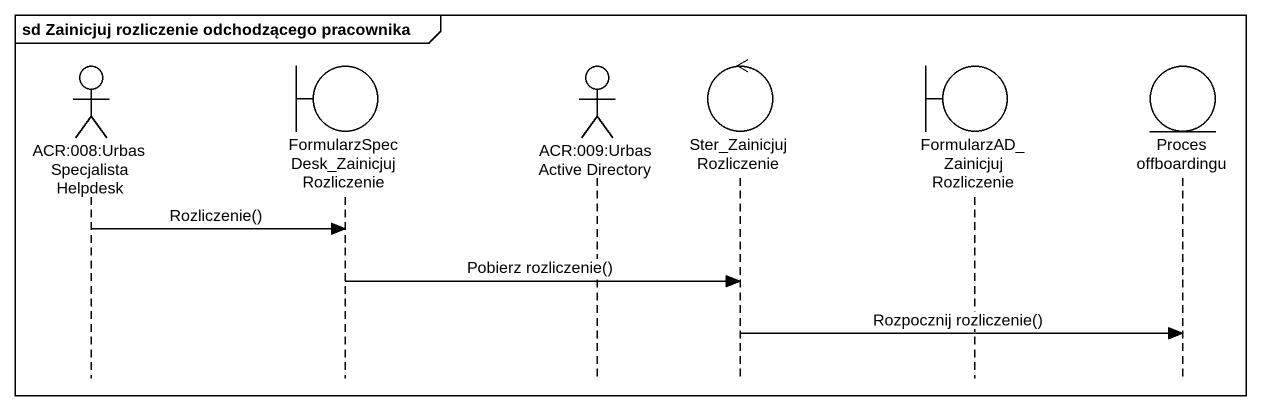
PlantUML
@startuml
mainframe sd Zainicjuj rozliczenie odchodzącego pracownika
hide footbox
actor "ACR:008:Urbas Specjalista Helpdesk" as ACR_008_Urbas_Specjalista
boundary "FormularzSpecDesk_ZainicjujRozliczenie" as FormularzSpecDesk
actor "ACR:009:Urbas Active Directory" as ACR_009_Urbas_Active
control Ster_ZainicjujRozliczenie
boundary "FormularzAD_ZainicjujRozliczenie" as FormularzAD
entity "Proces offboardingu" as Proces_offboardingu

ACR_008_Urbas_Specjalista -> FormularzSpecDesk : Rozliczenie()
FormularzSpecDesk -> Ster_ZainicjujRozliczenie : Pobierz rozliczenie()
Ster_ZainicjujRozliczenie -> Proces_offboardingu : Rozpocznij rozliczenie()
@enduml
